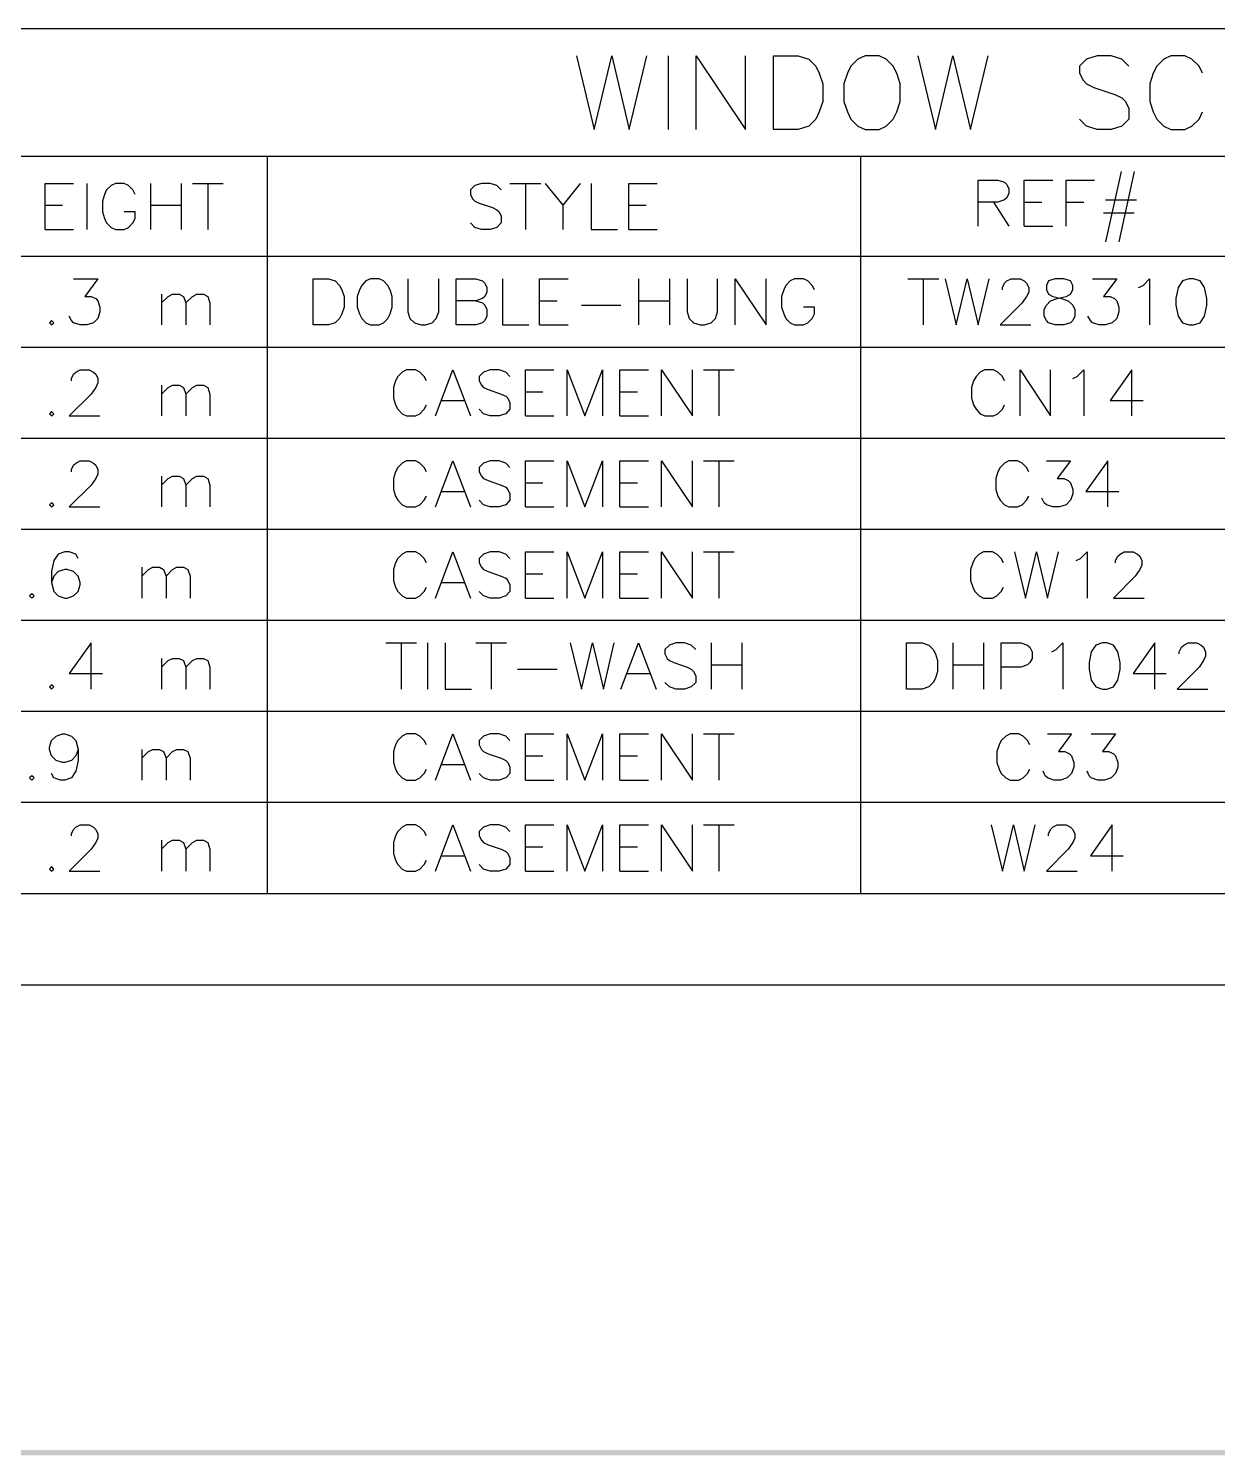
# Paper-space layout 'ISO A1' of a CAD drawing. Extents: x 0 to 817, y 0 to 553.
# Drawn here: x 441.4 to 570.1, y 0 to 154.6 of the extents above; entities that cross this region are included whole.
import ezdxf
from ezdxf.xclip import XClip

# ---------------------------------------------------------------- set-up
doc = ezdxf.new("R2010")
doc.units = 0
doc.header["$XCLIPFRAME"] = 0
doc.layers.add('Schedules', color=7, linetype='Continuous')
doc.layers.add('Text', color=7, linetype='Continuous')

# ---------------------------------------------------------------- blocks, each defined once
blk = doc.blocks.new('Viewport6')
at = {"linetype": 'Continuous', "lineweight": 25, "true_color": 0x000000}
blk.add_hatch(color=18, dxfattribs=at).paths.add_polyline_path([(764.45, 0), (0, 0), (0, 0.59), (764.45, 0.59)])
at = {"layer": 'Schedules', "color": 18, "linetype": 'Continuous', "lineweight": 25, "true_color": 0x000000}
for p, q in [((510.64, 151.66), (510.64, 143.66)), ((447.68, 137.82), (447.68, 132.82)), ((454.59, 137.82), (454.59, 132.82)), ((457.91, 137.82), (457.91, 132.82)), ((459.11, 137.82), (462.44, 137.82)), ((460.77, 137.82), (460.77, 132.82)), ((493.51, 137.82), (496.86, 137.82)), ((495.18, 137.82), (495.18, 132.82)), ((501.13, 137.82), (499.23, 135.45)), ((559.7, 139.13), (558.03, 131.51)), ((561.14, 139.13), (559.47, 131.51)), ((443.15, 135.45), (445.06, 135.45)), ((454.59, 135.45), (457.91, 135.45)), ((506.38, 135.45), (508.26, 135.45)), ((545.9, 135.81), (547.55, 133.18)), ((549.22, 135.81), (551.13, 135.81)), ((553.75, 135.81), (555.66, 135.81)), ((557.8, 134.62), (561.14, 134.62)), ((558.03, 136.04), (561.37, 136.04)), ((549.22, 133.18), (552.31, 133.18)), ((443.15, 132.82), (446.25, 132.82)), ((506.38, 132.82), (509.47, 132.82)), ((507.44, 127.49), (507.44, 122.49)), ((510.78, 127.49), (510.78, 122.49)), ((536.61, 127.49), (539.95, 127.49)), ((538.28, 127.49), (538.28, 122.49)), ((455.77, 125.82), (455.77, 122.49)), ((496.73, 125.1), (498.63, 125.1)), ((501.26, 124.63), (505.53, 124.63)), ((507.44, 125.1), (510.78, 125.1)), ((496.73, 122.49), (499.82, 122.49)), ((514.47, 117.63), (517.79, 117.63)), ((516.14, 117.63), (516.14, 112.63)), ((455.77, 115.95), (455.77, 112.63)), ((495.18, 115.26), (497.09, 115.26)), ((505.43, 115.26), (507.31, 115.26)), ((486.12, 114.3), (488.52, 114.3)), ((495.18, 112.63), (498.27, 112.63)), ((505.43, 112.63), (508.52, 112.63)), ((514.47, 107.76), (517.79, 107.76)), ((516.14, 107.76), (516.14, 102.77)), ((455.77, 106.09), (455.77, 102.77)), ((495.18, 105.39), (497.09, 105.39)), ((505.43, 105.39), (507.31, 105.39)), ((486.12, 104.44), (488.52, 104.44)), ((495.18, 102.77), (498.27, 102.77)), ((505.43, 102.77), (508.52, 102.77)), ((514.47, 97.9), (517.79, 97.9)), ((516.14, 97.9), (516.14, 92.9)), ((453.63, 96.23), (453.63, 92.9)), ((486.12, 94.58), (488.52, 94.58)), ((495.18, 95.53), (497.09, 95.53)), ((505.43, 95.53), (507.31, 95.53)), ((495.18, 92.9), (498.27, 92.9)), ((505.43, 92.9), (508.52, 92.9)), ((480.07, 88.03), (483.39, 88.03)), ((481.72, 88.03), (481.72, 83.04)), ((484.58, 88.03), (484.58, 83.04)), ((489.83, 88.03), (493.15, 88.03)), ((491.48, 88.03), (491.48, 83.04)), ((515.29, 88.03), (515.29, 83.04)), ((518.64, 88.03), (518.64, 83.04)), ((541.5, 88.03), (541.5, 83.04)), ((544.82, 88.03), (544.82, 83.04)), ((455.77, 86.36), (455.77, 83.04)), ((494.34, 85.18), (498.63, 85.18)), ((515.29, 85.66), (518.64, 85.66)), ((541.5, 85.66), (544.82, 85.66)), ((506.25, 84.71), (508.62, 84.71)), ((514.47, 78.17), (517.79, 78.17)), ((516.14, 78.17), (516.14, 73.18)), ((453.63, 76.5), (453.63, 73.18)), ((495.18, 75.8), (497.09, 75.8)), ((505.43, 75.8), (507.31, 75.8)), ((486.12, 74.85), (488.52, 74.85)), ((495.18, 73.18), (498.27, 73.18)), ((505.43, 73.18), (508.52, 73.18)), ((514.47, 68.31), (517.79, 68.31)), ((516.14, 68.31), (516.14, 63.31)), ((455.77, 66.66), (455.77, 63.31)), ((486.12, 64.98), (488.52, 64.98)), ((495.18, 65.94), (497.09, 65.94)), ((505.43, 65.94), (507.31, 65.94)), ((495.18, 63.31), (498.27, 63.31)), ((505.43, 63.31), (508.52, 63.31)), ((433.16, 60.88), (467.2, 60.88)), ((467.2, 60.88), (531.49, 60.88)), ((531.49, 60.88), (574.12, 60.88)), ((433.16, 51.01), (467.2, 51.01)), ((467.2, 51.01), (531.49, 51.01)), ((531.49, 51.01), (574.12, 51.01))]:
    blk.add_line(p, q, dxfattribs=at)
for points in [[(377.68, 140.74), (377.68, 154.61), (403.15, 154.61), (433.16, 154.61), (467.2, 154.61), (531.49, 154.61), (574.12, 154.61), (640.05, 154.61), (668.63, 154.61), (703.15, 154.61), (737.67, 154.61), (737.67, 140.74)], [(500.73, 151.66), (502.63, 143.66), (504.54, 151.66), (506.44, 143.66), (508.35, 151.66)], [(513.68, 143.66), (513.68, 151.66), (519.02, 143.66), (519.02, 151.66)], [(522.07, 143.66), (522.07, 151.66), (524.73, 151.66), (525.88, 151.28), (526.64, 150.52), (527.02, 149.76), (527.4, 148.62), (527.4, 146.71), (527.02, 145.57), (526.64, 144.8), (525.88, 144.04), (524.73, 143.66), (522.07, 143.66)], [(531.97, 151.66), (531.21, 151.28), (530.45, 150.52), (530.07, 149.76), (529.69, 148.62), (529.69, 146.71), (530.07, 145.57), (530.45, 144.8), (531.21, 144.04), (531.97, 143.66), (533.5, 143.66), (534.26, 144.04), (535.02, 144.8), (535.4, 145.57), (535.78, 146.71), (535.78, 148.62), (535.4, 149.76), (535.02, 150.52), (534.26, 151.28), (533.5, 151.66), (531.97, 151.66)], [(537.69, 151.66), (539.59, 143.66), (541.5, 151.66), (543.4, 143.66), (545.31, 151.66)], [(560.55, 150.52), (559.79, 151.28), (558.64, 151.66), (557.12, 151.66), (555.98, 151.28), (555.21, 150.52), (555.21, 149.76), (555.59, 149), (555.98, 148.62), (556.74, 148.23), (559.02, 147.47), (559.79, 147.09), (560.17, 146.71), (560.55, 145.95), (560.55, 144.8), (559.79, 144.04), (558.64, 143.66), (557.12, 143.66), (555.98, 144.04), (555.21, 144.8)], [(568.53, 149.76), (568.15, 150.52), (567.38, 151.28), (566.62, 151.66), (565.1, 151.66), (564.34, 151.28), (563.57, 150.52), (563.19, 149.76), (562.81, 148.62), (562.81, 146.71), (563.19, 145.57), (563.57, 144.8), (564.34, 144.04), (565.1, 143.66), (566.62, 143.66), (567.38, 144.04), (568.15, 144.8), (568.53, 145.57)], [(467.2, 140.74), (433.16, 140.74), (433.16, 129.92)], [(531.49, 140.74), (467.2, 140.74), (467.2, 129.92)], [(574.12, 140.74), (531.49, 140.74), (531.49, 129.92)], [(443.15, 132.82), (443.15, 137.82), (446.25, 137.82)], [(452.91, 136.63), (452.68, 137.12), (452.21, 137.59), (451.73, 137.82), (450.78, 137.82), (450.31, 137.59), (449.82, 137.12), (449.59, 136.63), (449.36, 135.91), (449.36, 134.73), (449.59, 134.01), (449.82, 133.54), (450.31, 133.06), (450.78, 132.82), (451.73, 132.82), (452.21, 133.06), (452.68, 133.54), (452.91, 134.01), (452.91, 134.73), (451.73, 134.73)], [(492.56, 137.12), (492.09, 137.59), (491.37, 137.82), (490.42, 137.82), (489.7, 137.59), (489.24, 137.12), (489.24, 136.63), (489.47, 136.17), (489.7, 135.91), (490.19, 135.68), (491.61, 135.22), (492.09, 134.96), (492.33, 134.73), (492.56, 134.26), (492.56, 133.54), (492.09, 133.06), (491.37, 132.82), (490.42, 132.82), (489.7, 133.06), (489.24, 133.54)], [(497.32, 137.82), (499.23, 135.45), (499.23, 132.82)], [(502.32, 137.82), (502.32, 132.82), (505.17, 132.82)], [(506.38, 132.82), (506.38, 137.82), (509.47, 137.82)], [(544.23, 133.18), (544.23, 138.18), (546.37, 138.18), (547.09, 137.95), (547.32, 137.71), (547.55, 137.23), (547.55, 136.76), (547.32, 136.27), (547.09, 136.04), (546.37, 135.81), (544.23, 135.81)], [(549.22, 133.18), (549.22, 138.18), (552.31, 138.18)], [(553.75, 133.18), (553.75, 138.18), (556.84, 138.18)], [(467.2, 129.92), (433.16, 129.92), (433.16, 120.06)], [(531.49, 129.92), (467.2, 129.92), (467.2, 120.06)], [(574.12, 129.92), (531.49, 129.92), (531.49, 120.06)], [(446.25, 127.49), (448.87, 127.49), (447.45, 125.59), (448.15, 125.59), (448.64, 125.35), (448.87, 125.1), (449.1, 124.4), (449.1, 123.91), (448.87, 123.19), (448.4, 122.73), (447.68, 122.49), (446.96, 122.49), (446.25, 122.73), (446.01, 122.96), (445.78, 123.45)], [(472.2, 122.49), (472.2, 127.49), (473.87, 127.49), (474.59, 127.26), (475.05, 126.77), (475.31, 126.3), (475.54, 125.59), (475.54, 124.4), (475.31, 123.68), (475.05, 123.19), (474.59, 122.73), (473.87, 122.49), (472.2, 122.49)], [(478.4, 127.49), (477.91, 127.26), (477.45, 126.77), (477.21, 126.3), (476.96, 125.59), (476.96, 124.4), (477.21, 123.68), (477.45, 123.19), (477.91, 122.73), (478.4, 122.49), (479.35, 122.49), (479.82, 122.73), (480.3, 123.19), (480.54, 123.68), (480.77, 124.4), (480.77, 125.59), (480.54, 126.3), (480.3, 126.77), (479.82, 127.26), (479.35, 127.49), (478.4, 127.49)], [(482.44, 127.49), (482.44, 123.91), (482.67, 123.19), (483.16, 122.73), (483.88, 122.49), (484.35, 122.49), (485.07, 122.73), (485.53, 123.19), (485.79, 123.91), (485.79, 127.49)], [(489.83, 125.1), (490.53, 124.87), (490.78, 124.63), (491.01, 124.15), (491.01, 123.45), (490.78, 122.96), (490.53, 122.73), (489.83, 122.49), (487.69, 122.49), (487.69, 127.49), (489.83, 127.49), (490.53, 127.26), (490.78, 127), (491.01, 126.54), (491.01, 126.05), (490.78, 125.59), (490.53, 125.35), (489.83, 125.1), (487.69, 125.1)], [(492.69, 127.49), (492.69, 122.49), (495.54, 122.49)], [(496.73, 122.49), (496.73, 127.49), (499.82, 127.49)], [(512.69, 127.49), (512.69, 123.91), (512.92, 123.19), (513.39, 122.73), (514.11, 122.49), (514.59, 122.49), (515.29, 122.73), (515.78, 123.19), (516.01, 123.91), (516.01, 127.49)], [(517.92, 122.49), (517.92, 127.49), (521.26, 122.49), (521.26, 127.49)], [(526.49, 126.3), (526.26, 126.77), (525.77, 127.26), (525.3, 127.49), (524.35, 127.49), (523.87, 127.26), (523.4, 126.77), (523.17, 126.3), (522.91, 125.59), (522.91, 124.4), (523.17, 123.68), (523.4, 123.19), (523.87, 122.73), (524.35, 122.49), (525.3, 122.49), (525.77, 122.73), (526.26, 123.19), (526.49, 123.68), (526.49, 124.4), (525.3, 124.4)], [(540.65, 127.49), (541.86, 122.49), (543.04, 127.49), (544.23, 122.49), (545.41, 127.49)], [(546.85, 126.3), (546.85, 126.54), (547.09, 127), (547.32, 127.26), (547.81, 127.49), (548.76, 127.49), (549.22, 127.26), (549.46, 127), (549.71, 126.54), (549.71, 126.05), (549.46, 125.59), (548.99, 124.87), (546.6, 122.49), (549.94, 122.49)], [(552.57, 127.49), (551.85, 127.26), (551.62, 126.77), (551.62, 126.3), (551.85, 125.82), (552.31, 125.59), (553.27, 125.35), (553.99, 125.1), (554.47, 124.63), (554.71, 124.15), (554.71, 123.45), (554.47, 122.96), (554.22, 122.73), (553.52, 122.49), (552.57, 122.49), (551.85, 122.73), (551.62, 122.96), (551.36, 123.45), (551.36, 124.15), (551.62, 124.63), (552.08, 125.1), (552.8, 125.35), (553.75, 125.59), (554.22, 125.82), (554.47, 126.3), (554.47, 126.77), (554.22, 127.26), (553.52, 127.49), (552.57, 127.49)], [(556.61, 127.49), (559.24, 127.49), (557.8, 125.59), (558.52, 125.59), (558.98, 125.35), (559.24, 125.1), (559.47, 124.4), (559.47, 123.91), (559.24, 123.19), (558.75, 122.73), (558.03, 122.49), (557.33, 122.49), (556.61, 122.73), (556.38, 122.96), (556.12, 123.45)], [(561.61, 126.54), (562.09, 126.77), (562.79, 127.49), (562.79, 122.49)], [(567.09, 127.49), (566.37, 127.26), (565.9, 126.54), (565.65, 125.35), (565.65, 124.63), (565.9, 123.45), (566.37, 122.73), (567.09, 122.49), (567.55, 122.49), (568.27, 122.73), (568.76, 123.45), (568.99, 124.63), (568.99, 125.35), (568.76, 126.54), (568.27, 127.26), (567.55, 127.49), (567.09, 127.49)], [(455.77, 124.87), (456.49, 125.59), (456.96, 125.82), (457.68, 125.82), (458.16, 125.59), (458.4, 124.87), (458.4, 122.49)], [(458.4, 124.87), (459.11, 125.59), (459.58, 125.82), (460.3, 125.82), (460.77, 125.59), (461.02, 124.87), (461.02, 122.49)], [(443.87, 122.96), (443.64, 122.73), (443.87, 122.49), (444.11, 122.73), (443.87, 122.96)], [(467.2, 120.06), (433.16, 120.06), (433.16, 110.2)], [(531.49, 120.06), (467.2, 120.06), (467.2, 110.2)], [(574.12, 120.06), (531.49, 120.06), (531.49, 110.2)], [(446.01, 116.44), (446.01, 116.67), (446.25, 117.16), (446.5, 117.39), (446.96, 117.63), (447.92, 117.63), (448.4, 117.39), (448.64, 117.16), (448.87, 116.67), (448.87, 116.21), (448.64, 115.72), (448.15, 115), (445.78, 112.63), (449.1, 112.63)], [(484.47, 116.44), (484.22, 116.91), (483.75, 117.39), (483.27, 117.63), (482.31, 117.63), (481.85, 117.39), (481.36, 116.91), (481.13, 116.44), (480.9, 115.72), (480.9, 114.54), (481.13, 113.82), (481.36, 113.35), (481.85, 112.86), (482.31, 112.63), (483.27, 112.63), (483.75, 112.86), (484.22, 113.35), (484.47, 113.82)], [(485.43, 112.63), (487.33, 117.63), (489.24, 112.63)], [(493.51, 116.91), (493.05, 117.39), (492.33, 117.63), (491.37, 117.63), (490.65, 117.39), (490.19, 116.91), (490.19, 116.44), (490.42, 115.95), (490.65, 115.72), (491.14, 115.49), (492.56, 115), (493.05, 114.77), (493.28, 114.54), (493.51, 114.05), (493.51, 113.35), (493.05, 112.86), (492.33, 112.63), (491.37, 112.63), (490.65, 112.86), (490.19, 113.35)], [(495.18, 112.63), (495.18, 117.63), (498.27, 117.63)], [(499.71, 112.63), (499.71, 117.63), (501.62, 112.63), (503.52, 117.63), (503.52, 112.63)], [(505.43, 112.63), (505.43, 117.63), (508.52, 117.63)], [(509.94, 112.63), (509.94, 117.63), (513.28, 112.63), (513.28, 117.63)], [(547.09, 116.44), (546.85, 116.91), (546.37, 117.39), (545.9, 117.63), (544.95, 117.63), (544.46, 117.39), (544, 116.91), (543.74, 116.44), (543.51, 115.72), (543.51, 114.54), (543.74, 113.82), (544, 113.35), (544.46, 112.86), (544.95, 112.63), (545.9, 112.63), (546.37, 112.86), (546.85, 113.35), (547.09, 113.82)], [(548.76, 112.63), (548.76, 117.63), (552.08, 112.63), (552.08, 117.63)], [(554.47, 116.67), (554.94, 116.91), (555.66, 117.63), (555.66, 112.63)], [(560.89, 112.63), (560.89, 117.63), (558.52, 114.3), (562.09, 114.3)], [(455.77, 115), (456.49, 115.72), (456.96, 115.95), (457.68, 115.95), (458.16, 115.72), (458.4, 115), (458.4, 112.63)], [(458.4, 115), (459.11, 115.72), (459.58, 115.95), (460.3, 115.95), (460.77, 115.72), (461.02, 115), (461.02, 112.63)], [(443.87, 113.1), (443.64, 112.86), (443.87, 112.63), (444.11, 112.86), (443.87, 113.1)], [(467.2, 110.2), (433.16, 110.2), (433.16, 100.33)], [(531.49, 110.2), (467.2, 110.2), (467.2, 100.33)], [(574.12, 110.2), (531.49, 110.2), (531.49, 100.33)], [(446.01, 106.58), (446.01, 106.81), (446.25, 107.3), (446.5, 107.53), (446.96, 107.76), (447.92, 107.76), (448.4, 107.53), (448.64, 107.3), (448.87, 106.81), (448.87, 106.34), (448.64, 105.86), (448.15, 105.14), (445.78, 102.77), (449.1, 102.77)], [(484.47, 106.58), (484.22, 107.04), (483.75, 107.53), (483.27, 107.76), (482.31, 107.76), (481.85, 107.53), (481.36, 107.04), (481.13, 106.58), (480.9, 105.86), (480.9, 104.67), (481.13, 103.95), (481.36, 103.49), (481.85, 103), (482.31, 102.77), (483.27, 102.77), (483.75, 103), (484.22, 103.49), (484.47, 103.95)], [(485.43, 102.77), (487.33, 107.76), (489.24, 102.77)], [(493.51, 107.04), (493.05, 107.53), (492.33, 107.76), (491.37, 107.76), (490.65, 107.53), (490.19, 107.04), (490.19, 106.58), (490.42, 106.09), (490.65, 105.86), (491.14, 105.62), (492.56, 105.14), (493.05, 104.9), (493.28, 104.67), (493.51, 104.19), (493.51, 103.49), (493.05, 103), (492.33, 102.77), (491.37, 102.77), (490.65, 103), (490.19, 103.49)], [(495.18, 102.77), (495.18, 107.76), (498.27, 107.76)], [(499.71, 102.77), (499.71, 107.76), (501.62, 102.77), (503.52, 107.76), (503.52, 102.77)], [(505.43, 102.77), (505.43, 107.76), (508.52, 107.76)], [(509.94, 102.77), (509.94, 107.76), (513.28, 102.77), (513.28, 107.76)], [(549.71, 106.58), (549.46, 107.04), (548.99, 107.53), (548.5, 107.76), (547.55, 107.76), (547.09, 107.53), (546.6, 107.04), (546.37, 106.58), (546.13, 105.86), (546.13, 104.67), (546.37, 103.95), (546.6, 103.49), (547.09, 103), (547.55, 102.77), (548.5, 102.77), (548.99, 103), (549.46, 103.49), (549.71, 103.95)], [(551.62, 107.76), (554.22, 107.76), (552.8, 105.86), (553.52, 105.86), (553.99, 105.62), (554.22, 105.39), (554.47, 104.67), (554.47, 104.19), (554.22, 103.49), (553.75, 103), (553.03, 102.77), (552.31, 102.77), (551.62, 103), (551.36, 103.23), (551.13, 103.72)], [(558.28, 102.77), (558.28, 107.76), (555.89, 104.44), (559.47, 104.44)], [(455.77, 105.14), (456.49, 105.86), (456.96, 106.09), (457.68, 106.09), (458.16, 105.86), (458.4, 105.14), (458.4, 102.77)], [(458.4, 105.14), (459.11, 105.86), (459.58, 106.09), (460.3, 106.09), (460.77, 105.86), (461.02, 105.14), (461.02, 102.77)], [(443.87, 103.23), (443.64, 103), (443.87, 102.77), (444.11, 103), (443.87, 103.23)], [(467.2, 100.33), (433.16, 100.33), (433.16, 90.47)], [(531.49, 100.33), (467.2, 100.33), (467.2, 90.47)], [(574.12, 100.33), (531.49, 100.33), (531.49, 90.47)], [(446.73, 97.18), (446.5, 97.67), (445.78, 97.9), (445.29, 97.9), (444.59, 97.67), (444.11, 96.95), (443.87, 95.76), (443.87, 94.58), (444.11, 93.62), (444.59, 93.14), (445.29, 92.9), (445.55, 92.9), (446.25, 93.14), (446.73, 93.62), (446.96, 94.32), (446.96, 94.58), (446.73, 95.27), (446.25, 95.76), (445.55, 95.99), (445.29, 95.99), (444.59, 95.76), (444.11, 95.27), (443.87, 94.58)], [(484.47, 96.71), (484.22, 97.18), (483.75, 97.67), (483.27, 97.9), (482.31, 97.9), (481.85, 97.67), (481.36, 97.18), (481.13, 96.71), (480.9, 95.99), (480.9, 94.81), (481.13, 94.09), (481.36, 93.62), (481.85, 93.14), (482.31, 92.9), (483.27, 92.9), (483.75, 93.14), (484.22, 93.62), (484.47, 94.09)], [(485.43, 92.9), (487.33, 97.9), (489.24, 92.9)], [(493.51, 97.18), (493.05, 97.67), (492.33, 97.9), (491.37, 97.9), (490.65, 97.67), (490.19, 97.18), (490.19, 96.71), (490.42, 96.23), (490.65, 95.99), (491.14, 95.76), (492.56, 95.27), (493.05, 95.04), (493.28, 94.81), (493.51, 94.32), (493.51, 93.62), (493.05, 93.14), (492.33, 92.9), (491.37, 92.9), (490.65, 93.14), (490.19, 93.62)], [(495.18, 92.9), (495.18, 97.9), (498.27, 97.9)], [(499.71, 92.9), (499.71, 97.9), (501.62, 92.9), (503.52, 97.9), (503.52, 92.9)], [(505.43, 92.9), (505.43, 97.9), (508.52, 97.9)], [(509.94, 92.9), (509.94, 97.9), (513.28, 92.9), (513.28, 97.9)], [(546.96, 96.71), (546.73, 97.18), (546.26, 97.67), (545.77, 97.9), (544.82, 97.9), (544.35, 97.67), (543.87, 97.18), (543.64, 96.71), (543.4, 95.99), (543.4, 94.81), (543.64, 94.09), (543.87, 93.62), (544.35, 93.14), (544.82, 92.9), (545.77, 92.9), (546.26, 93.14), (546.73, 93.62), (546.96, 94.09)], [(548.16, 97.9), (549.35, 92.9), (550.54, 97.9), (551.72, 92.9), (552.93, 97.9)], [(554.83, 96.95), (555.3, 97.18), (556.02, 97.9), (556.02, 92.9)], [(559.11, 96.71), (559.11, 96.95), (559.34, 97.43), (559.6, 97.67), (560.06, 97.9), (561.01, 97.9), (561.48, 97.67), (561.73, 97.43), (561.97, 96.95), (561.97, 96.48), (561.73, 95.99), (561.25, 95.27), (558.88, 92.9), (562.2, 92.9)], [(453.63, 95.27), (454.35, 95.99), (454.82, 96.23), (455.54, 96.23), (456, 95.99), (456.26, 95.27), (456.26, 92.9)], [(456.26, 95.27), (456.96, 95.99), (457.44, 96.23), (458.16, 96.23), (458.63, 95.99), (458.86, 95.27), (458.86, 92.9)], [(441.74, 93.37), (441.48, 93.14), (441.74, 92.9), (441.97, 93.14), (441.74, 93.37)], [(467.2, 90.47), (433.16, 90.47), (433.16, 80.6)], [(531.49, 90.47), (467.2, 90.47), (467.2, 80.6)], [(574.12, 90.47), (531.49, 90.47), (531.49, 80.6)], [(448.15, 83.04), (448.15, 88.03), (445.78, 84.71), (449.36, 84.71)], [(486.48, 88.03), (486.48, 83.04), (489.34, 83.04)], [(500.05, 88.03), (501.26, 83.04), (502.44, 88.03), (503.63, 83.04), (504.81, 88.03)], [(505.53, 83.04), (507.44, 88.03), (509.34, 83.04)], [(513.64, 87.31), (513.15, 87.8), (512.43, 88.03), (511.48, 88.03), (510.78, 87.8), (510.3, 87.31), (510.3, 86.85), (510.53, 86.36), (510.78, 86.13), (511.25, 85.9), (512.69, 85.41), (513.15, 85.18), (513.39, 84.94), (513.64, 84.46), (513.64, 83.76), (513.15, 83.27), (512.43, 83.04), (511.48, 83.04), (510.78, 83.27), (510.3, 83.76)], [(536.48, 83.04), (536.48, 88.03), (538.15, 88.03), (538.87, 87.8), (539.34, 87.31), (539.59, 86.85), (539.83, 86.13), (539.83, 84.94), (539.59, 84.22), (539.34, 83.76), (538.87, 83.27), (538.15, 83.04), (536.48, 83.04)], [(546.73, 83.04), (546.73, 88.03), (548.86, 88.03), (549.58, 87.8), (549.82, 87.57), (550.07, 87.08), (550.07, 86.36), (549.82, 85.9), (549.58, 85.66), (548.86, 85.41), (546.73, 85.41)], [(552.21, 87.08), (552.67, 87.31), (553.39, 88.03), (553.39, 83.04)], [(557.69, 88.03), (556.97, 87.8), (556.48, 87.08), (556.25, 85.9), (556.25, 85.18), (556.48, 83.99), (556.97, 83.27), (557.69, 83.04), (558.16, 83.04), (558.88, 83.27), (559.34, 83.99), (559.6, 85.18), (559.6, 85.9), (559.34, 87.08), (558.88, 87.8), (558.16, 88.03), (557.69, 88.03)], [(563.38, 83.04), (563.38, 88.03), (561.01, 84.71), (564.59, 84.71)], [(566.01, 86.85), (566.01, 87.08), (566.24, 87.57), (566.5, 87.8), (566.96, 88.03), (567.91, 88.03), (568.4, 87.8), (568.63, 87.57), (568.87, 87.08), (568.87, 86.62), (568.63, 86.13), (568.15, 85.41), (565.78, 83.04), (569.1, 83.04)], [(455.77, 85.41), (456.49, 86.13), (456.96, 86.36), (457.68, 86.36), (458.16, 86.13), (458.4, 85.41), (458.4, 83.04)], [(458.4, 85.41), (459.11, 86.13), (459.58, 86.36), (460.3, 86.36), (460.77, 86.13), (461.02, 85.41), (461.02, 83.04)], [(443.87, 83.5), (443.64, 83.27), (443.87, 83.04), (444.11, 83.27), (443.87, 83.5)], [(467.2, 80.6), (433.16, 80.6), (433.16, 70.74)], [(531.49, 80.6), (467.2, 80.6), (467.2, 70.74)], [(574.12, 80.6), (531.49, 80.6), (531.49, 70.74)], [(446.73, 76.5), (446.5, 75.8), (446.01, 75.31), (445.29, 75.08), (445.06, 75.08), (444.34, 75.31), (443.87, 75.8), (443.64, 76.5), (443.64, 76.75), (443.87, 77.45), (444.34, 77.94), (445.06, 78.17), (445.29, 78.17), (446.01, 77.94), (446.5, 77.45), (446.73, 76.5), (446.73, 75.31), (446.5, 74.13), (446.01, 73.41), (445.29, 73.18), (444.83, 73.18), (444.11, 73.41), (443.87, 73.89)], [(484.47, 76.99), (484.22, 77.45), (483.75, 77.94), (483.27, 78.17), (482.31, 78.17), (481.85, 77.94), (481.36, 77.45), (481.13, 76.99), (480.9, 76.27), (480.9, 75.08), (481.13, 74.36), (481.36, 73.89), (481.85, 73.41), (482.31, 73.18), (483.27, 73.18), (483.75, 73.41), (484.22, 73.89), (484.47, 74.36)], [(485.43, 73.18), (487.33, 78.17), (489.24, 73.18)], [(493.51, 77.45), (493.05, 77.94), (492.33, 78.17), (491.37, 78.17), (490.65, 77.94), (490.19, 77.45), (490.19, 76.99), (490.42, 76.5), (490.65, 76.27), (491.14, 76.03), (492.56, 75.55), (493.05, 75.31), (493.28, 75.08), (493.51, 74.59), (493.51, 73.89), (493.05, 73.41), (492.33, 73.18), (491.37, 73.18), (490.65, 73.41), (490.19, 73.89)], [(495.18, 73.18), (495.18, 78.17), (498.27, 78.17)], [(499.71, 73.18), (499.71, 78.17), (501.62, 73.18), (503.52, 78.17), (503.52, 73.18)], [(505.43, 73.18), (505.43, 78.17), (508.52, 78.17)], [(509.94, 73.18), (509.94, 78.17), (513.28, 73.18), (513.28, 78.17)], [(549.82, 76.99), (549.58, 77.45), (549.12, 77.94), (548.63, 78.17), (547.68, 78.17), (547.21, 77.94), (546.73, 77.45), (546.49, 76.99), (546.26, 76.27), (546.26, 75.08), (546.49, 74.36), (546.73, 73.89), (547.21, 73.41), (547.68, 73.18), (548.63, 73.18), (549.12, 73.41), (549.58, 73.89), (549.82, 74.36)], [(551.72, 78.17), (554.35, 78.17), (552.93, 76.27), (553.63, 76.27), (554.11, 76.03), (554.35, 75.8), (554.58, 75.08), (554.58, 74.59), (554.35, 73.89), (553.88, 73.41), (553.16, 73.18), (552.44, 73.18), (551.72, 73.41), (551.49, 73.64), (551.26, 74.13)], [(556.48, 78.17), (559.11, 78.17), (557.69, 76.27), (558.39, 76.27), (558.88, 76.03), (559.11, 75.8), (559.34, 75.08), (559.34, 74.59), (559.11, 73.89), (558.64, 73.41), (557.92, 73.18), (557.2, 73.18), (556.48, 73.41), (556.25, 73.64), (556.02, 74.13)], [(453.63, 75.55), (454.35, 76.27), (454.82, 76.5), (455.54, 76.5), (456, 76.27), (456.26, 75.55), (456.26, 73.18)], [(456.26, 75.55), (456.96, 76.27), (457.44, 76.5), (458.16, 76.5), (458.63, 76.27), (458.86, 75.55), (458.86, 73.18)], [(441.74, 73.64), (441.48, 73.41), (441.74, 73.18), (441.97, 73.41), (441.74, 73.64)], [(467.2, 70.74), (433.16, 70.74), (433.16, 60.88)], [(531.49, 70.74), (467.2, 70.74), (467.2, 60.88)], [(574.12, 70.74), (531.49, 70.74), (531.49, 60.88)], [(446.01, 67.12), (446.01, 67.35), (446.25, 67.84), (446.5, 68.07), (446.96, 68.31), (447.92, 68.31), (448.4, 68.07), (448.64, 67.84), (448.87, 67.35), (448.87, 66.89), (448.64, 66.4), (448.15, 65.7), (445.78, 63.31), (449.1, 63.31)], [(484.47, 67.12), (484.22, 67.61), (483.75, 68.07), (483.27, 68.31), (482.31, 68.31), (481.85, 68.07), (481.36, 67.61), (481.13, 67.12), (480.9, 66.4), (480.9, 65.22), (481.13, 64.5), (481.36, 64.03), (481.85, 63.54), (482.31, 63.31), (483.27, 63.31), (483.75, 63.54), (484.22, 64.03), (484.47, 64.5)], [(485.43, 63.31), (487.33, 68.31), (489.24, 63.31)], [(493.51, 67.61), (493.05, 68.07), (492.33, 68.31), (491.37, 68.31), (490.65, 68.07), (490.19, 67.61), (490.19, 67.12), (490.42, 66.66), (490.65, 66.4), (491.14, 66.17), (492.56, 65.7), (493.05, 65.45), (493.28, 65.22), (493.51, 64.75), (493.51, 64.03), (493.05, 63.54), (492.33, 63.31), (491.37, 63.31), (490.65, 63.54), (490.19, 64.03)], [(495.18, 63.31), (495.18, 68.31), (498.27, 68.31)], [(499.71, 63.31), (499.71, 68.31), (501.62, 63.31), (503.52, 68.31), (503.52, 63.31)], [(505.43, 63.31), (505.43, 68.31), (508.52, 68.31)], [(509.94, 63.31), (509.94, 68.31), (513.28, 63.31), (513.28, 68.31)], [(545.65, 68.31), (546.85, 63.31), (548.04, 68.31), (549.22, 63.31), (550.41, 68.31)], [(551.85, 67.12), (551.85, 67.35), (552.08, 67.84), (552.31, 68.07), (552.8, 68.31), (553.75, 68.31), (554.22, 68.07), (554.47, 67.84), (554.71, 67.35), (554.71, 66.89), (554.47, 66.4), (553.99, 65.7), (551.62, 63.31), (554.94, 63.31)], [(558.75, 63.31), (558.75, 68.31), (556.38, 64.98), (559.93, 64.98)], [(455.77, 65.7), (456.49, 66.4), (456.96, 66.66), (457.68, 66.66), (458.16, 66.4), (458.4, 65.7), (458.4, 63.31)], [(458.4, 65.7), (459.11, 66.4), (459.58, 66.66), (460.3, 66.66), (460.77, 66.4), (461.02, 65.7), (461.02, 63.31)], [(443.87, 63.8), (443.64, 63.54), (443.87, 63.31), (444.11, 63.54), (443.87, 63.8)]]:
    blk.add_lwpolyline(points, dxfattribs=at)

psp = doc.layouts.new('ISO A1')

# ---------------------------------------------------------------- block references
at = {"layer": 'Text', "color": 7, "linetype": 'Continuous', "lineweight": 25}
ref = psp.add_blockref('Viewport6', (0, 0), dxfattribs=at)
XClip(ref).set_block_clipping_path([(0, 0), (829.4124879777, 558.4124870243)])

doc.saveas('drawing.dxf')
